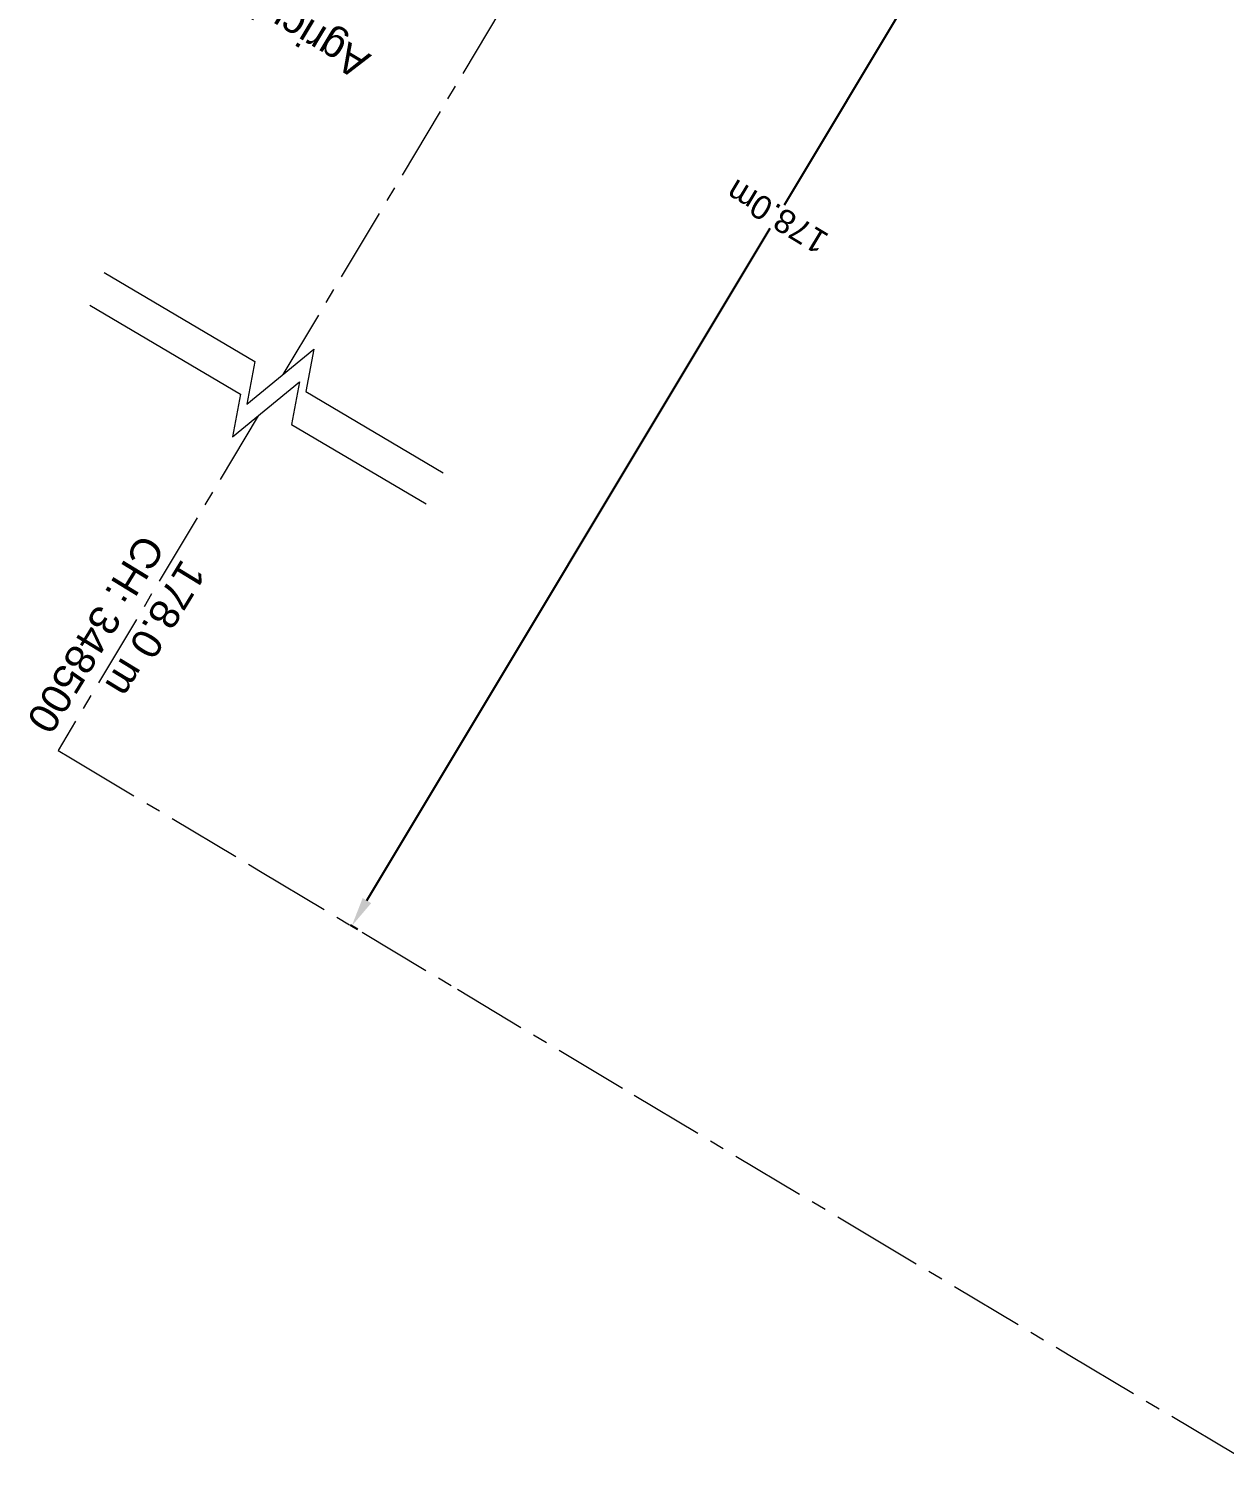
# Model space of a CAD drawing. Header units: metres. Extents: x 593168 to 611286, y 3401475 to 3412398.
# Drawn here: x 603917.7 to 604018.6, y 3405692.9 to 3405814 of the extents above; entities that cross this region are included whole.
import ezdxf

# ---------------------------------------------------------------- set-up
doc = ezdxf.new("R2010")
doc.units = ezdxf.units.M
doc.header["$MEASUREMENT"] = 0
doc.linetypes.add('CENTER', pattern=[2, 1.25, -0.25, 0.25, -0.25])
doc.layers.get('Defpoints').update_dxf_attribs({"lineweight": 0})
doc.layers.add('DFCC BOUNDARY', color=6, linetype='CENTER', lineweight=0)
doc.layers.add('Side Details', color=251, linetype='Continuous', lineweight=0)
doc.styles.get("Standard").update_dxf_attribs({"font": 'arial.ttf'})
doc.styles.add('Style-Arial', font='arial.ttf')
doc.dimstyles.get("Standard").update_dxf_attribs({"dimtxt": 0.18, "dimasz": 0.18, "dimexe": 0.18, "dimexo": 0.0625, "dimgap": 0.09, "dimtad": 0, "dimtih": 1, "dimtoh": 1, "dimdec": 4, "dimzin": 0, "dimdsep": 46, "dimtxsty": 'Standard', "dimcen": 0.09, "dimadec": 0, "dimazin": 0, "dimtfac": 1, "dimtdec": 4, "dimtofl": 0, "dimtmove": 0, "dimatfit": 3, "dimfxl": 1, "dimtolj": 1, "dimtzin": 0, "dimarcsym": 0})

# ---------------------------------------------------------------- blocks, each defined once
blk = doc.blocks.new('*D104')
at = {"layer": 'Defpoints', "color": 0, "linetype": 'ByBlock', "ltscale": 5, "transparency": 16777216}
for p in [(604016.72, 3405858.03), (604017.34, 3405857.66), (603945.56, 3405737.92)]:
    blk.add_point(p, dxfattribs=at)
at = {"layer": 'DFCC BOUNDARY', "color": 0, "linetype": 'ByBlock', "lineweight": -2, "ltscale": 5, "transparency": 16777216}
for p, q in [((604017.23, 3405857.73), (604016.61, 3405858.09)), ((604015.44, 3405855.89), (603981.42, 3405799.14)), ((603946.23, 3405740.43), (603980.24, 3405797.18)), ((603945.45, 3405737.99), (603944.84, 3405738.35))]:
    blk.add_line(p, q, dxfattribs=at)
at = {"layer": 'DFCC BOUNDARY', "color": 0, "linetype": 'ByBlock', "ltscale": 5, "transparency": 16777216}
for points in [[(604015.08, 3405856.1), (604015.79, 3405855.67), (604016.72, 3405858.03)], [(603945.87, 3405740.65), (603946.59, 3405740.22), (603944.95, 3405738.29)]]:
    blk.add_solid(points, dxfattribs=at)
at = {"layer": 'DFCC BOUNDARY', "color": 0, "linetype": 'ByBlock', "ltscale": 5, "transparency": 16777216, "insert": (603980.83, 3405798.16), "char_height": 2, "attachment_point": 5, "rotation": 149, "style": 'Style-Arial'}
blk.add_mtext('\\A1;178.0m', dxfattribs=at)
blk = doc.blocks.new('TerminatorOpen_0.5')
at = {"color": 0, "linetype": 'ByBlock', "lineweight": -2}
for q in [(-1, 0.25), (-1, 0), (-1, -0.25)]:
    blk.add_line((0, 0), q, dxfattribs=at)

msp = doc.modelspace()

# ---------------------------------------------------------------- linework, layer by layer
at = {"layer": 'DFCC BOUNDARY', "ltscale": 5}
for points in [[(603983.1753, 3405858.527), (603939.1386, 3405784.8415)], [(603937.0439, 3405781.3366), (603920.1739, 3405753.1084), (603921.2103, 3405752.489), (603937.2588, 3405742.898), (603953.8612, 3405732.9458), (603968.7795, 3405724.0028), (603987.2099, 3405712.989), (604005.5431, 3405702.0332), (604020.7669, 3405692.9369)]]:
    msp.add_lwpolyline(points, dxfattribs=at)
at = {"layer": 'DFCC BOUNDARY', "linetype": 'ByBlock', "ltscale": 5}
for points in [[(603924.0757, 3405793.4446), (603936.7732, 3405785.9385), (603936.1015, 3405782.346), (603941.749, 3405786.9865), (603941.0773, 3405783.394), (603952.6549, 3405776.5499)], [(603922.8583, 3405790.6793), (603935.569, 3405783.1653), (603934.8974, 3405779.5728), (603940.5448, 3405784.2134), (603939.8732, 3405780.6209), (603951.2274, 3405773.9088)]]:
    msp.add_lwpolyline(points, dxfattribs=at)

# ---------------------------------------------------------------- texts
at = {"layer": 'DFCC BOUNDARY', "char_height": 2.5, "attachment_point": 4, "rotation": 238.566309, "line_spacing_factor": 0.60036, "style": 'Style-Arial'}
for s, insert in [('CH: 348500', (603928.205, 3405770.8798)), ('178.0 m', (603931.687, 3405768.7331))]:
    msp.add_mtext(s, dxfattribs=dict(at, insert=insert))
at = {"layer": 'Side Details'}
msp.add_text('Agriculture Land', height=2.5, rotation=149, dxfattribs=at).set_placement((603946.674, 3405811.7693, 156.3202))

# ---------------------------------------------------------------- dimensions: what is measured, and where the dimension line sits
at = {"layer": 'DFCC BOUNDARY', "linetype": 'ByBlock', "ltscale": 5}
dim = msp.add_aligned_dim(p1=(603945.56, 3405737.9219), p2=(604017.3365, 3405857.6612), distance=0.7163, text='178.0m', dimstyle='Standard', override={"dimtxt": 2, "dimasz": 2.5, "dimexe": 0.125, "dimexo": 0.125, "dimgap": 0.125, "dimtad": 1, "dimtih": 0, "dimtoh": 0, "dimdec": 3, "dimzin": 11, "dimpost": ' m', "dimtxsty": 'Style-Arial', "dimsah": 1, "dimadec": 4, "dimazin": 3, "dimtmove": 2, "dimatfit": 1, "dimldrblk": 'TerminatorOpen_0.5', "dimfrac": 2, "dimtzin": 11}, dxfattribs=at)
dim.commit()
dim.dimension.update_dxf_attribs({"geometry": '*D104', "text_midpoint": (603980.8338, 3405798.1598), "text_rotation": 149})

doc.saveas('drawing.dxf')
